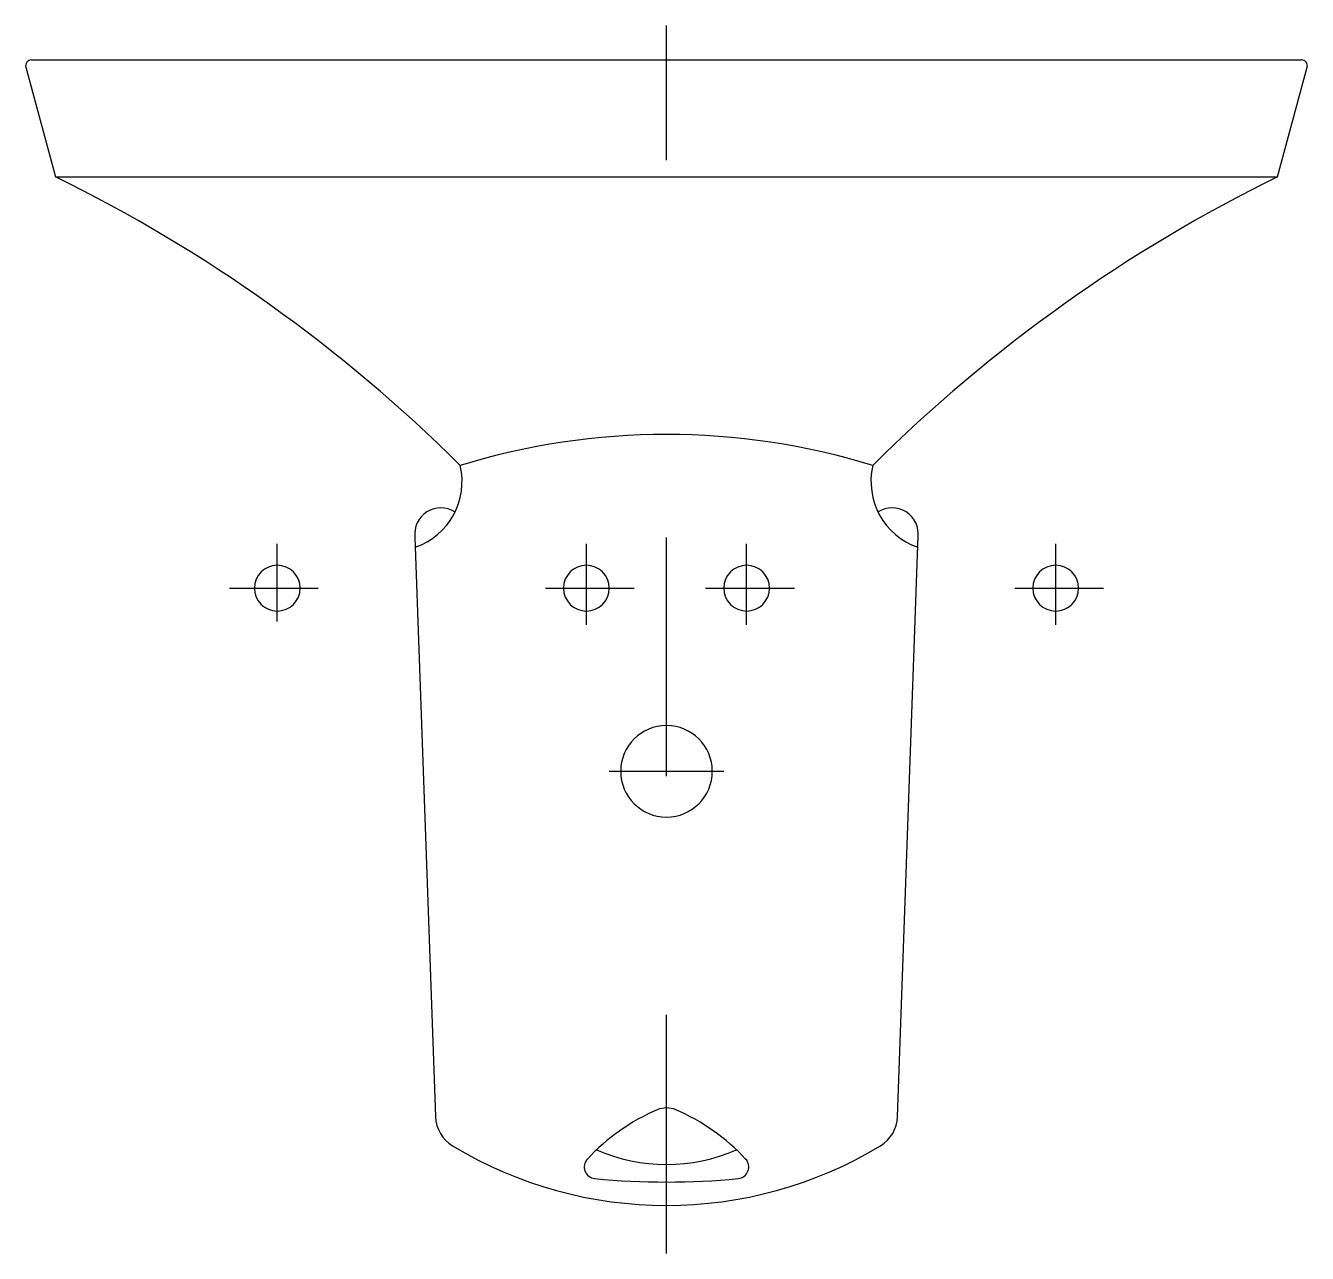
# Model space of a CAD drawing. Extents: x -691.79 to -691.253, y 566.649 to 567.163.
import ezdxf

# ---------------------------------------------------------------- set-up
doc = ezdxf.new("R2010")
doc.units = 0
doc.header["$LTSCALE"] = 0.26859
doc.header["$MEASUREMENT"] = 0
doc.linetypes.add('AXES', pattern=[0.54, 0.3, -0.08, 0.08, -0.08])
doc.linetypes.add('CONTINU', pattern=[0])
doc.layers.get('0').update_dxf_attribs({"linetype": 'CONTINUOUS'})
doc.layers.add('DECA_EIXOS', color=5, linetype='AXES')

msp = doc.modelspace()

# ---------------------------------------------------------------- linework, layer by layer
at = {"linetype": 'CONTINU'}
for points in [[(-691.78724, 567.14889, 0.493712), (-691.78961, 567.1458)], [(-691.25277, 567.1458, 0.493695), (-691.25513, 567.14889)], [(-691.60759, 566.97895, 0.081916), (-691.77723, 567.09994)], [(-691.26514, 567.09994, 0.081916), (-691.43478, 566.97895)], [(-691.43478, 566.97895, 0.150434), (-691.60759, 566.97895)], [(-691.62647, 566.94466, 0.381762), (-691.60759, 566.97895)], [(-691.43478, 566.97895, 0.381764), (-691.4159, 566.94466)], [(-691.60981, 566.95951, 0.630391), (-691.62662, 566.94892)], [(-691.41575, 566.94892, 0.630348), (-691.43256, 566.95951)], [(-691.68426, 566.93714, 1), (-691.68426, 566.91795)], [(-691.68426, 566.91795, 1), (-691.68426, 566.93714)], [(-691.55476, 566.93714, 1), (-691.55476, 566.91795)], [(-691.55476, 566.91795, 1), (-691.55476, 566.93714)], [(-691.48762, 566.93714, 1), (-691.48762, 566.91795)], [(-691.48762, 566.91795, 1), (-691.48762, 566.93714)], [(-691.35811, 566.93714, 1), (-691.35811, 566.91795)], [(-691.35811, 566.91795, 1), (-691.35811, 566.93714)], [(-691.52119, 566.86999, 1), (-691.52119, 566.83162)], [(-691.52119, 566.83162, 1), (-691.52119, 566.86999)], [(-691.61796, 566.706, 0.254186), (-691.61084, 566.69391)], [(-691.52505, 566.70896, 0.104502), (-691.55434, 566.68833)], [(-691.51733, 566.70896, 0.205388), (-691.52505, 566.70896)], [(-691.48803, 566.68833, 0.104502), (-691.51733, 566.70896)], [(-691.43152, 566.69391, 0.254762), (-691.42442, 566.70604)], [(-691.61084, 566.69391, 0.279104), (-691.43152, 566.69391)], [(-691.55056, 566.69216, 0.208713), (-691.49182, 566.69216)], [(-691.55434, 566.68833, 0.621496), (-691.55123, 566.68013)], [(-691.49115, 566.68013, 0.621499), (-691.48803, 566.68833)], [(-691.55123, 566.68013, 0.047891), (-691.49115, 566.68013)]]:
    msp.add_lwpolyline(points, format="xyb", dxfattribs=at)
for points in [[(-691.78724, 567.14889), (-691.25513, 567.14889)], [(-691.78961, 567.1458), (-691.77723, 567.09994)], [(-691.26514, 567.09994), (-691.25277, 567.1458)], [(-691.77723, 567.09994), (-691.26514, 567.09994)], [(-691.62662, 566.94892), (-691.61796, 566.706)], [(-691.42442, 566.70604), (-691.41573, 566.94946)]]:
    msp.add_lwpolyline(points, dxfattribs=at)
at = {"layer": 'DECA_EIXOS'}
for points in [[(-691.52119, 567.1069), (-691.52119, 567.16328)], [(-691.52119, 566.64879), (-691.52119, 566.99195)], [(-691.68426, 566.91363), (-691.68426, 566.94615)], [(-691.55476, 566.9122), (-691.55476, 566.94615)], [(-691.48762, 566.9122), (-691.48762, 566.94615)], [(-691.35811, 566.9122), (-691.35811, 566.94615)], [(-691.70428, 566.92754), (-691.66709, 566.92754)], [(-691.57193, 566.92754), (-691.53475, 566.92754)], [(-691.50478, 566.92754), (-691.4676, 566.92754)], [(-691.37528, 566.92754), (-691.3381, 566.92754)], [(-691.54517, 566.8508), (-691.4972, 566.8508)]]:
    msp.add_lwpolyline(points, dxfattribs=at)

doc.saveas('drawing.dxf')
